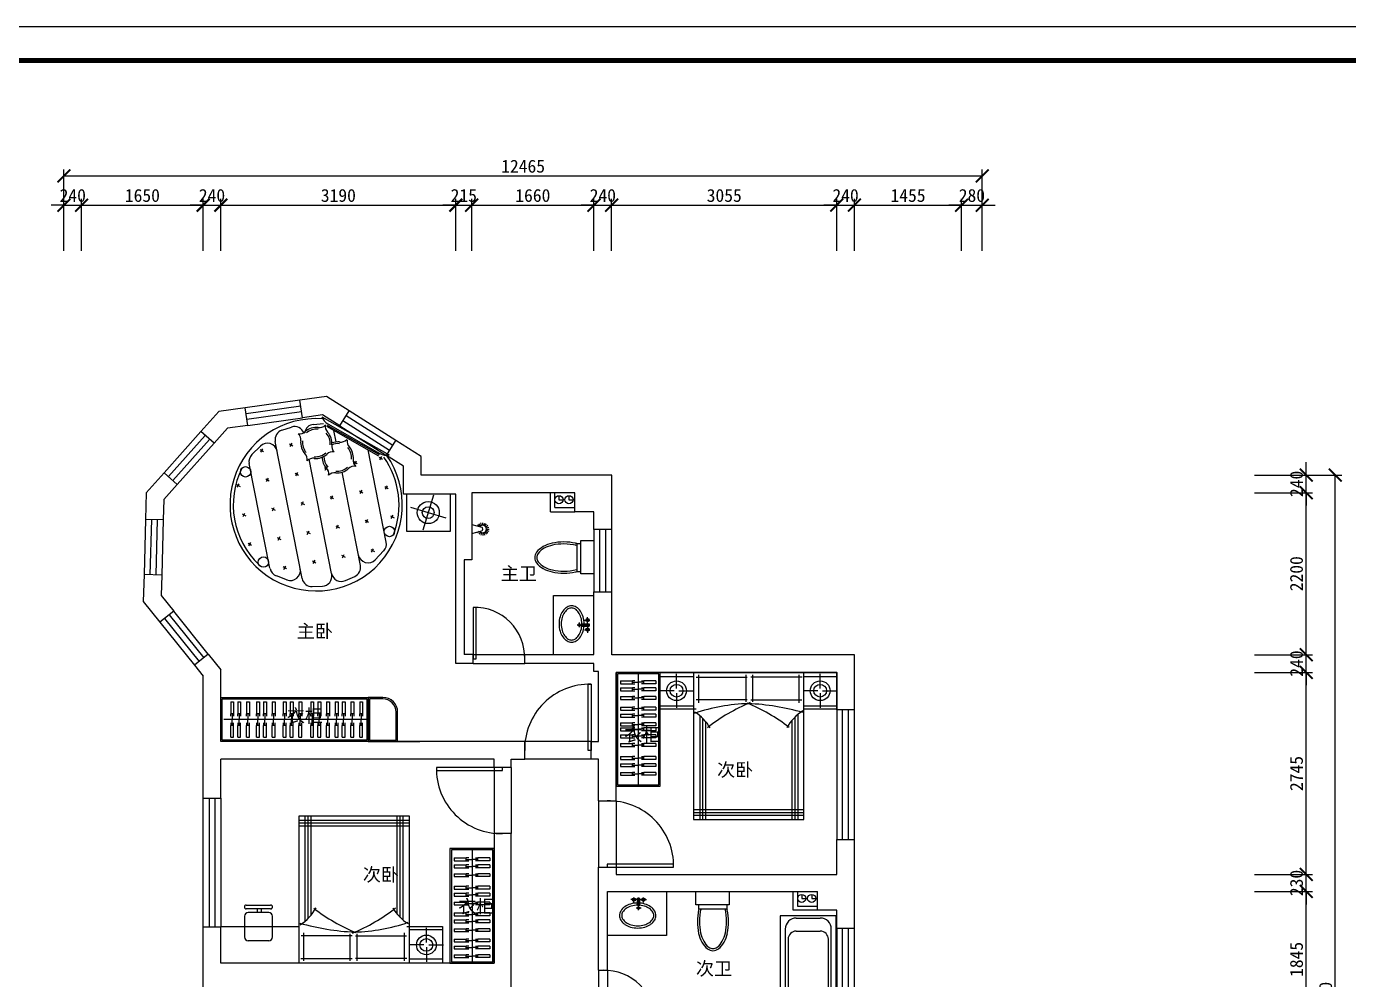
# Model space of a CAD drawing. Header units: millimetres. Extents: x -1705246 to 222838, y -3231245 to 126310.
# Drawn here: x -54799 to -36852, y 4456 to 17400 of the extents above; entities that cross this region are included whole.
import ezdxf

# ---------------------------------------------------------------- set-up
doc = ezdxf.new("R2010")
doc.units = ezdxf.units.MM
doc.header["$PDMODE"] = 35
for name, color, linetype in [('0-01图框模板说明', 2, 'Continuous'), ('0-02图框细线', 136, 'Continuous'), ('016-P平面家具', 1, 'Continuous'), ('家具', 1, 'Continuous'), ('家具内线', 8, 'Continuous'), ('家具外线', 1, 'Continuous'), ('标注', 3, 'Continuous')]:
    doc.layers.add(name, color=color, linetype=linetype)
doc.styles.get("Standard").update_dxf_attribs({"font": ''})
doc.styles.add('仿宋', font='')
doc.styles.get('Standard').set_extended_font_data('SimSun')
doc.styles.get('仿宋').set_extended_font_data('SimSun')
doc.dimstyles.new('ISO-25', dxfattribs={"dimscale": 70, "dimtxt": 2.5, "dimasz": 2.5, "dimexe": 1.25, "dimexo": 0.625, "dimtad": 1, "dimdec": 0, "dimtxsty": 'Standard', "dimblk": 'ARCHTICK', "dimcen": 2.5, "dimclrd": 251, "dimclre": 251, "dimclrt": 3, "dimadec": 0, "dimazin": 0, "dimtfac": 1, "dimtdec": 0, "dimtix": 1, "dimtmove": 2, "dimatfit": 3, "dimfxl": 1, "dimarcsym": 0})

# ---------------------------------------------------------------- blocks, each defined once
blk = doc.blocks.new('_ArchTick')
at = {"color": 0, "linetype": 'ByBlock', "const_width": 0.15}
blk.add_lwpolyline([(-0.5, -0.5), (0.5, 0.5)], dxfattribs=at)
blk = doc.blocks.new('*D416')
at = {"color": 251, "lineweight": -2}
for p, q in [((-38127, 5653), (-37340, 5653)), ((-37427, 3808), (-37427, 5653)), ((-38127, 3808), (-37340, 3808))]:
    blk.add_line(p, q, dxfattribs=at)
at = {"layer": 'Defpoints', "color": 0}
for p in [(-38170, 5653), (-37427, 5653), (-38170, 3808)]:
    blk.add_point(p, dxfattribs=at)
at = {"color": 251, "lineweight": -2, "xscale": 175, "yscale": 175, "zscale": 175}
for p, rotation in [((-37427, 5653), 90), ((-37427, 3808), 270)]:
    blk.add_blockref('_ArchTick', p, dxfattribs=dict(at, rotation=rotation))
at = {"color": 3, "insert": (-37559, 4730), "char_height": 175, "attachment_point": 5, "rotation": 90}
blk.add_mtext('1845', dxfattribs=at)
blk = doc.blocks.new('*D417')
at = {"color": 251, "lineweight": -2}
for p, q in [((-37427, 5883), (-37427, 6058)), ((-38127, 5883), (-37340, 5883)), ((-37427, 5653), (-37427, 5883)), ((-38127, 5653), (-37340, 5653)), ((-37427, 5653), (-37427, 5478))]:
    blk.add_line(p, q, dxfattribs=at)
at = {"layer": 'Defpoints', "color": 0}
for p in [(-38170, 5883), (-37427, 5883), (-38170, 5653)]:
    blk.add_point(p, dxfattribs=at)
at = {"color": 251, "lineweight": -2, "xscale": 175, "yscale": 175, "zscale": 175}
for p, rotation in [((-37427, 5883), 270), ((-37427, 5653), 90)]:
    blk.add_blockref('_ArchTick', p, dxfattribs=dict(at, rotation=rotation))
at = {"color": 3, "insert": (-37559, 5768), "char_height": 175, "attachment_point": 5, "rotation": 90}
blk.add_mtext('230', dxfattribs=at)
blk = doc.blocks.new('*D418')
at = {"color": 251, "lineweight": -2}
for p, q in [((-38127, 8628), (-37340, 8628)), ((-37427, 5883), (-37427, 8628)), ((-38127, 5883), (-37340, 5883))]:
    blk.add_line(p, q, dxfattribs=at)
at = {"layer": 'Defpoints', "color": 0}
for p in [(-38170, 8628), (-37427, 8628), (-38170, 5883)]:
    blk.add_point(p, dxfattribs=at)
at = {"color": 251, "lineweight": -2, "xscale": 175, "yscale": 175, "zscale": 175}
for p, rotation in [((-37427, 8628), 90), ((-37427, 5883), 270)]:
    blk.add_blockref('_ArchTick', p, dxfattribs=dict(at, rotation=rotation))
at = {"color": 3, "insert": (-37559, 7255), "char_height": 175, "attachment_point": 5, "rotation": 90}
blk.add_mtext('2745', dxfattribs=at)
blk = doc.blocks.new('*D419')
at = {"color": 251, "lineweight": -2}
for p, q in [((-37427, 8868), (-37427, 9043)), ((-38127, 8868), (-37340, 8868)), ((-37427, 8628), (-37427, 8868)), ((-38127, 8628), (-37340, 8628)), ((-37427, 8628), (-37427, 8453))]:
    blk.add_line(p, q, dxfattribs=at)
at = {"layer": 'Defpoints', "color": 0}
for p in [(-38170, 8868), (-37427, 8868), (-38170, 8628)]:
    blk.add_point(p, dxfattribs=at)
at = {"color": 251, "lineweight": -2, "xscale": 175, "yscale": 175, "zscale": 175}
for p, rotation in [((-37427, 8868), 270), ((-37427, 8628), 90)]:
    blk.add_blockref('_ArchTick', p, dxfattribs=dict(at, rotation=rotation))
at = {"color": 3, "insert": (-37559, 8748), "char_height": 175, "attachment_point": 5, "rotation": 90}
blk.add_mtext('240', dxfattribs=at)
blk = doc.blocks.new('*D420')
at = {"color": 251, "lineweight": -2}
for p, q in [((-38127, 11068), (-37340, 11068)), ((-37427, 8868), (-37427, 11068)), ((-38127, 8868), (-37340, 8868))]:
    blk.add_line(p, q, dxfattribs=at)
at = {"layer": 'Defpoints', "color": 0}
for p in [(-38170, 11068), (-37427, 11068), (-38170, 8868)]:
    blk.add_point(p, dxfattribs=at)
at = {"color": 251, "lineweight": -2, "xscale": 175, "yscale": 175, "zscale": 175}
for p, rotation in [((-37427, 11068), 90), ((-37427, 8868), 270)]:
    blk.add_blockref('_ArchTick', p, dxfattribs=dict(at, rotation=rotation))
at = {"color": 3, "insert": (-37559, 9968), "char_height": 175, "attachment_point": 5, "rotation": 90}
blk.add_mtext('2200', dxfattribs=at)
blk = doc.blocks.new('*D421')
at = {"color": 251, "lineweight": -2}
for p, q in [((-38127, 11308), (-37340, 11308)), ((-37427, 11308), (-37427, 11483)), ((-37427, 11068), (-37427, 11308)), ((-38127, 11068), (-37340, 11068)), ((-37427, 11068), (-37427, 10893))]:
    blk.add_line(p, q, dxfattribs=at)
at = {"layer": 'Defpoints', "color": 0}
for p in [(-38170, 11308), (-37427, 11308), (-38170, 11068)]:
    blk.add_point(p, dxfattribs=at)
at = {"color": 251, "lineweight": -2, "xscale": 175, "yscale": 175, "zscale": 175}
for p, rotation in [((-37427, 11308), 270), ((-37427, 11068), 90)]:
    blk.add_blockref('_ArchTick', p, dxfattribs=dict(at, rotation=rotation))
at = {"color": 3, "insert": (-37559, 11188), "char_height": 175, "attachment_point": 5, "rotation": 90}
blk.add_mtext('240', dxfattribs=at)
blk = doc.blocks.new('*D431')
at = {"color": 251, "lineweight": -2}
for p, q in [((-54290, 14973), (-54465, 14973)), ((-54290, 14353), (-54290, 15060)), ((-54290, 14973), (-54050, 14973)), ((-54050, 14353), (-54050, 15060)), ((-54050, 14973), (-53875, 14973))]:
    blk.add_line(p, q, dxfattribs=at)
at = {"layer": 'Defpoints', "color": 0}
for p in [(-54050, 14973), (-54290, 14309), (-54050, 14309)]:
    blk.add_point(p, dxfattribs=at)
at = {"color": 251, "lineweight": -2, "xscale": 175, "yscale": 175, "zscale": 175}
blk.add_blockref('_ArchTick', (-54290, 14973), dxfattribs=at)
at = {"color": 251, "lineweight": -2, "xscale": 175, "yscale": 175, "zscale": 175, "rotation": 180}
blk.add_blockref('_ArchTick', (-54050, 14973), dxfattribs=at)
at = {"color": 3, "insert": (-54170, 15104), "char_height": 175, "attachment_point": 5}
blk.add_mtext('240', dxfattribs=at)
blk = doc.blocks.new('*D432')
at = {"color": 251, "lineweight": -2}
for p, q in [((-54050, 14353), (-54050, 15060)), ((-54050, 14973), (-52400, 14973)), ((-52400, 14353), (-52400, 15060))]:
    blk.add_line(p, q, dxfattribs=at)
at = {"layer": 'Defpoints', "color": 0}
for p in [(-52400, 14973), (-54050, 14309), (-52400, 14309)]:
    blk.add_point(p, dxfattribs=at)
at = {"color": 251, "lineweight": -2, "xscale": 175, "yscale": 175, "zscale": 175, "rotation": 180}
blk.add_blockref('_ArchTick', (-54050, 14973), dxfattribs=at)
at = {"color": 251, "lineweight": -2, "xscale": 175, "yscale": 175, "zscale": 175}
blk.add_blockref('_ArchTick', (-52400, 14973), dxfattribs=at)
at = {"color": 3, "insert": (-53225, 15104), "char_height": 175, "attachment_point": 5}
blk.add_mtext('1650', dxfattribs=at)
blk = doc.blocks.new('*D433')
at = {"color": 251, "lineweight": -2}
for p, q in [((-52400, 14973), (-52575, 14973)), ((-52400, 14353), (-52400, 15060)), ((-52400, 14973), (-52160, 14973)), ((-52160, 14353), (-52160, 15060)), ((-52160, 14973), (-51985, 14973))]:
    blk.add_line(p, q, dxfattribs=at)
at = {"layer": 'Defpoints', "color": 0}
for p in [(-52160, 14973), (-52400, 14309), (-52160, 14309)]:
    blk.add_point(p, dxfattribs=at)
at = {"color": 251, "lineweight": -2, "xscale": 175, "yscale": 175, "zscale": 175}
blk.add_blockref('_ArchTick', (-52400, 14973), dxfattribs=at)
at = {"color": 251, "lineweight": -2, "xscale": 175, "yscale": 175, "zscale": 175, "rotation": 180}
blk.add_blockref('_ArchTick', (-52160, 14973), dxfattribs=at)
at = {"color": 3, "insert": (-52280, 15104), "char_height": 175, "attachment_point": 5}
blk.add_mtext('240', dxfattribs=at)
blk = doc.blocks.new('*D434')
at = {"color": 251, "lineweight": -2}
for p, q in [((-52160, 14353), (-52160, 15060)), ((-52160, 14973), (-48970, 14973)), ((-48970, 14353), (-48970, 15060))]:
    blk.add_line(p, q, dxfattribs=at)
at = {"layer": 'Defpoints', "color": 0}
for p in [(-48970, 14973), (-52160, 14309), (-48970, 14309)]:
    blk.add_point(p, dxfattribs=at)
at = {"color": 251, "lineweight": -2, "xscale": 175, "yscale": 175, "zscale": 175, "rotation": 180}
blk.add_blockref('_ArchTick', (-52160, 14973), dxfattribs=at)
at = {"color": 251, "lineweight": -2, "xscale": 175, "yscale": 175, "zscale": 175}
blk.add_blockref('_ArchTick', (-48970, 14973), dxfattribs=at)
at = {"color": 3, "insert": (-50565, 15104), "char_height": 175, "attachment_point": 5}
blk.add_mtext('3190', dxfattribs=at)
blk = doc.blocks.new('*D435')
at = {"color": 251, "lineweight": -2}
for p, q in [((-48970, 14973), (-49145, 14973)), ((-48970, 14353), (-48970, 15060)), ((-48970, 14973), (-48755, 14973)), ((-48755, 14353), (-48755, 15060)), ((-48755, 14973), (-48580, 14973))]:
    blk.add_line(p, q, dxfattribs=at)
at = {"layer": 'Defpoints', "color": 0}
for p in [(-48755, 14973), (-48970, 14309), (-48755, 14309)]:
    blk.add_point(p, dxfattribs=at)
at = {"color": 251, "lineweight": -2, "xscale": 175, "yscale": 175, "zscale": 175}
blk.add_blockref('_ArchTick', (-48970, 14973), dxfattribs=at)
at = {"color": 251, "lineweight": -2, "xscale": 175, "yscale": 175, "zscale": 175, "rotation": 180}
blk.add_blockref('_ArchTick', (-48755, 14973), dxfattribs=at)
at = {"color": 3, "insert": (-48862, 15104), "char_height": 175, "attachment_point": 5}
blk.add_mtext('215', dxfattribs=at)
blk = doc.blocks.new('*D436')
at = {"color": 251, "lineweight": -2}
for p, q in [((-48755, 14353), (-48755, 15060)), ((-48755, 14973), (-47095, 14973)), ((-47095, 14353), (-47095, 15060))]:
    blk.add_line(p, q, dxfattribs=at)
at = {"layer": 'Defpoints', "color": 0}
for p in [(-47095, 14973), (-48755, 14309), (-47095, 14309)]:
    blk.add_point(p, dxfattribs=at)
at = {"color": 251, "lineweight": -2, "xscale": 175, "yscale": 175, "zscale": 175, "rotation": 180}
blk.add_blockref('_ArchTick', (-48755, 14973), dxfattribs=at)
at = {"color": 251, "lineweight": -2, "xscale": 175, "yscale": 175, "zscale": 175}
blk.add_blockref('_ArchTick', (-47095, 14973), dxfattribs=at)
at = {"color": 3, "insert": (-47925, 15104), "char_height": 175, "attachment_point": 5}
blk.add_mtext('1660', dxfattribs=at)
blk = doc.blocks.new('*D437')
at = {"color": 251, "lineweight": -2}
for p, q in [((-47095, 14973), (-47270, 14973)), ((-47095, 14353), (-47095, 15060)), ((-47095, 14973), (-46855, 14973)), ((-46855, 14353), (-46855, 15060)), ((-46855, 14973), (-46680, 14973))]:
    blk.add_line(p, q, dxfattribs=at)
at = {"layer": 'Defpoints', "color": 0}
for p in [(-46855, 14973), (-47095, 14309), (-46855, 14309)]:
    blk.add_point(p, dxfattribs=at)
at = {"color": 251, "lineweight": -2, "xscale": 175, "yscale": 175, "zscale": 175}
blk.add_blockref('_ArchTick', (-47095, 14973), dxfattribs=at)
at = {"color": 251, "lineweight": -2, "xscale": 175, "yscale": 175, "zscale": 175, "rotation": 180}
blk.add_blockref('_ArchTick', (-46855, 14973), dxfattribs=at)
at = {"color": 3, "insert": (-46975, 15104), "char_height": 175, "attachment_point": 5}
blk.add_mtext('240', dxfattribs=at)
blk = doc.blocks.new('*D438')
at = {"color": 251, "lineweight": -2}
for p, q in [((-46855, 14353), (-46855, 15060)), ((-46855, 14973), (-43800, 14973)), ((-43800, 14353), (-43800, 15060))]:
    blk.add_line(p, q, dxfattribs=at)
at = {"layer": 'Defpoints', "color": 0}
for p in [(-43800, 14973), (-46855, 14309), (-43800, 14309)]:
    blk.add_point(p, dxfattribs=at)
at = {"color": 251, "lineweight": -2, "xscale": 175, "yscale": 175, "zscale": 175, "rotation": 180}
blk.add_blockref('_ArchTick', (-46855, 14973), dxfattribs=at)
at = {"color": 251, "lineweight": -2, "xscale": 175, "yscale": 175, "zscale": 175}
blk.add_blockref('_ArchTick', (-43800, 14973), dxfattribs=at)
at = {"color": 3, "insert": (-45327, 15104), "char_height": 175, "attachment_point": 5}
blk.add_mtext('3055', dxfattribs=at)
blk = doc.blocks.new('*D439')
at = {"color": 251, "lineweight": -2}
for p, q in [((-43800, 14973), (-43975, 14973)), ((-43800, 14353), (-43800, 15060)), ((-43800, 14973), (-43560, 14973)), ((-43560, 14353), (-43560, 15060)), ((-43560, 14973), (-43385, 14973))]:
    blk.add_line(p, q, dxfattribs=at)
at = {"layer": 'Defpoints', "color": 0}
for p in [(-43560, 14973), (-43800, 14309), (-43560, 14309)]:
    blk.add_point(p, dxfattribs=at)
at = {"color": 251, "lineweight": -2, "xscale": 175, "yscale": 175, "zscale": 175}
blk.add_blockref('_ArchTick', (-43800, 14973), dxfattribs=at)
at = {"color": 251, "lineweight": -2, "xscale": 175, "yscale": 175, "zscale": 175, "rotation": 180}
blk.add_blockref('_ArchTick', (-43560, 14973), dxfattribs=at)
at = {"color": 3, "insert": (-43680, 15104), "char_height": 175, "attachment_point": 5}
blk.add_mtext('240', dxfattribs=at)
blk = doc.blocks.new('*D440')
at = {"color": 251, "lineweight": -2}
for p, q in [((-43560, 14353), (-43560, 15060)), ((-43560, 14973), (-42105, 14973)), ((-42105, 14353), (-42105, 15060))]:
    blk.add_line(p, q, dxfattribs=at)
at = {"layer": 'Defpoints', "color": 0}
for p in [(-42105, 14973), (-43560, 14309), (-42105, 14309)]:
    blk.add_point(p, dxfattribs=at)
at = {"color": 251, "lineweight": -2, "xscale": 175, "yscale": 175, "zscale": 175, "rotation": 180}
blk.add_blockref('_ArchTick', (-43560, 14973), dxfattribs=at)
at = {"color": 251, "lineweight": -2, "xscale": 175, "yscale": 175, "zscale": 175}
blk.add_blockref('_ArchTick', (-42105, 14973), dxfattribs=at)
at = {"color": 3, "insert": (-42832, 15104), "char_height": 175, "attachment_point": 5}
blk.add_mtext('1455', dxfattribs=at)
blk = doc.blocks.new('*D441')
at = {"color": 251, "lineweight": -2}
for p, q in [((-42105, 14973), (-42280, 14973)), ((-42105, 14353), (-42105, 15060)), ((-42105, 14973), (-41825, 14973)), ((-41825, 14353), (-41825, 15060)), ((-41825, 14973), (-41650, 14973))]:
    blk.add_line(p, q, dxfattribs=at)
at = {"layer": 'Defpoints', "color": 0}
for p in [(-41825, 14973), (-42105, 14309), (-41825, 14309)]:
    blk.add_point(p, dxfattribs=at)
at = {"color": 251, "lineweight": -2, "xscale": 175, "yscale": 175, "zscale": 175}
blk.add_blockref('_ArchTick', (-42105, 14973), dxfattribs=at)
at = {"color": 251, "lineweight": -2, "xscale": 175, "yscale": 175, "zscale": 175, "rotation": 180}
blk.add_blockref('_ArchTick', (-41825, 14973), dxfattribs=at)
at = {"color": 3, "insert": (-41965, 15104), "char_height": 175, "attachment_point": 5}
blk.add_mtext('280', dxfattribs=at)
blk = doc.blocks.new('tery')
at = {"color": 250}
for p, q in [((445502, 189114), (445541, 189114)), ((445502, 189114), (445502, 188952)), ((445541, 189114), (445541, 188952)), ((445502, 188631), (445502, 188794)), ((445502, 188631), (445541, 188631)), ((445541, 188631), (445541, 188794))]:
    blk.add_line(p, q, dxfattribs=at)
at = {"color": 51}
for p, q in [((445541, 188952), (445502, 188952)), ((445502, 188918), (445502, 188952)), ((445502, 188827), (445502, 188794)), ((445521, 188952), (445521, 188873)), ((445521, 188794), (445521, 188873)), ((445541, 188952), (445541, 188918)), ((445541, 188794), (445541, 188827)), ((445541, 188794), (445502, 188794))]:
    blk.add_line(p, q, dxfattribs=at)
blk = doc.blocks.new('dfd')
at = {"layer": '016-P平面家具'}
for p, q in [((64826, 8646), (62826, 8646)), ((63326, 8646), (62826, 8646)), ((62826, 7160), (62826, 8644)), ((64826, 7146), (64826, 8646)), ((63326, 7182), (63326, 6696)), ((62826, 6696), (62826, 7166)), ((62826, 7146), (64826, 7146)), ((63326, 6696), (62826, 6696))]:
    blk.add_line(p, q, dxfattribs=at)
for centre, radius, start, end in [((66458, 7746), 3211, 163.9738, 177.4015), ((63902, 8991), 661, 212.9955, 240.8543), ((65539, 6923), 2486, 142.2668, 157.5104), ((65613, 8918), 2579, 202.835, 217.8706), ((65709, 7959), 2459, 181.5915, 198.9025), ((63872, 6855), 594, 119.3383, 148.6582)]:
    blk.add_arc(centre, radius, start, end, dxfattribs=at)
at = {"layer": '家具', "color": 8}
for p, q in [((62889, 8622), (62889, 7926)), ((63200, 7926), (63200, 8618)), ((64687, 7146), (64687, 8646)), ((64727, 7146), (64727, 8646)), ((64767, 7146), (64767, 8646)), ((63238, 8584), (62859, 8584)), ((63403, 8562), (64826, 8562)), ((63437, 8522), (64826, 8522)), ((63479, 8482), (64826, 8482)), ((62859, 7949), (63225, 7949)), ((62859, 7855), (63225, 7855)), ((62889, 7182), (62889, 7877)), ((63200, 7877), (63200, 7186)), ((63238, 7220), (62859, 7220)), ((63412, 7231), (64826, 7231)), ((63448, 7271), (64826, 7271)), ((63492, 7311), (64826, 7311)), ((62886, 7146), (62886, 6696)), ((63076, 6949), (63076, 7148)), ((63281, 6696), (63281, 7146)), ((63044, 6917), (62845, 6917)), ((63076, 6885), (63076, 6686)), ((63108, 6917), (63308, 6917))]:
    blk.add_line(p, q, dxfattribs=at)
for radius in [134, 86.2]:
    blk.add_circle((63076, 6917), radius, dxfattribs=at)
blk = doc.blocks.new('MK-JJ-0553')
at = {"layer": '家具外线', "color": 1}
for p, q in [((-119379, 65647), (-119049, 65647)), ((-119049, 65596), (-119379, 65596)), ((-119074, 65546), (-119354, 65546)), ((-119227, 65546), (-119227, 65596)), ((-119176, 65596), (-119176, 65546)), ((-119405, 65495), (-119405, 65215)), ((-119024, 65215), (-119024, 65495)), ((-119354, 65165), (-119074, 65165))]:
    blk.add_line(p, q, dxfattribs=at)
for centre, radius, start, end in [((-119379, 65622), 25.4, 90, 270), ((-119354, 65495), 50.8, 90, 180), ((-119074, 65495), 50.8, 0, 90), ((-119049, 65622), 25.4, 270, 90), ((-119354, 65215), 50.8, 180, 270), ((-119074, 65215), 50.8, 270, 0)]:
    blk.add_arc(centre, radius, start, end, dxfattribs=at)
blk = doc.blocks.new('ggggggggggggg')
at = {"layer": '016-P平面家具'}
for p, q in [((68956, 1784), (67456, 1784)), ((67456, 1784), (67456, -216)), ((68956, -216), (68956, 1784)), ((67006, 284), (67456, 284)), ((67006, 284), (67006, -216)), ((67456, 284), (67456, -216)), ((68920, 284), (69406, 284)), ((69406, 284), (69406, -216)), ((67456, -216), (67006, -216)), ((68943, -216), (67459, -216)), ((69406, -216), (68936, -216))]:
    blk.add_line(p, q, dxfattribs=at)
for centre, radius, start, end in [((67112, 860), 661, 302.9955, 330.8543), ((69180, 2497), 2486, 232.2668, 247.5104), ((67184, 2571), 2579, 292.835, 307.8706), ((69248, 830), 594, 209.3383, 238.6582), ((68357, 3416), 3211, 253.9738, 267.4015), ((68143, 2667), 2459, 271.5915, 288.9025)]:
    blk.add_arc(centre, radius, start, end, dxfattribs=at)
at = {"layer": '家具', "color": 8}
for p, q in [((68956, 1725), (67456, 1725)), ((68956, 1685), (67456, 1685)), ((68956, 1645), (67456, 1645)), ((67541, 361), (67541, 1784)), ((67581, 395), (67581, 1784)), ((67621, 437), (67621, 1784)), ((68791, 449), (68791, 1784)), ((68831, 406), (68831, 1784)), ((68871, 370), (68871, 1784)), ((67456, 239), (67006, 239)), ((67236, 66), (67236, 266)), ((67519, 196), (67519, -183)), ((68154, -183), (68154, 183)), ((68247, -183), (68247, 183)), ((68883, 196), (68883, -183)), ((69406, 239), (68956, 239)), ((69186, 66), (69186, 266)), ((67204, 34), (67005, 34)), ((67236, 2), (67236, -197)), ((67268, 34), (67467, 34)), ((68176, 158), (67485, 158)), ((68225, 158), (68917, 158)), ((69154, 34), (68955, 34)), ((69186, 2), (69186, -197)), ((69218, 34), (69417, 34)), ((67006, -156), (67456, -156)), ((67481, -153), (68176, -153)), ((68921, -153), (68225, -153)), ((68956, -156), (69406, -156))]:
    blk.add_line(p, q, dxfattribs=at)
for centre, radius in [((67236, 34), 134), ((67236, 34), 86.2), ((69186, 34), 134), ((69186, 34), 86.2)]:
    blk.add_circle(centre, radius, dxfattribs=at)
blk = doc.blocks.new('MK-DJ-0538')
at = {"layer": '家具内线', "color": 1}
for p, q in [((22933, -11936), (22551, -11936)), ((22551, -11991), (22933, -11991))]:
    blk.add_line(p, q, dxfattribs=at)
at = {"layer": '家具内线', "color": 250}
for centre, radius, start, end in [((22843, -11617), 258, 127.603, 151.7283), ((22742, -11487), 92.6, 90, 127.603), ((22641, -11617), 258, 28.2717, 52.397), ((23261, -11761), 704, 167.4414, 180), ((23004, -11704), 441, 151.7283, 167.4414), ((22480, -11704), 441, 12.5586, 28.2717), ((22223, -11761), 704, 0, 12.5586), ((23261, -11761), 704, 180, 194.3456), ((22223, -11761), 704, 345.6544, 0)]:
    blk.add_arc(centre, radius, start, end, dxfattribs=at)
at = {"layer": '家具内线', "color": 1}
for centre, radius, start, end in [((22742, -11487), 92.6, 52.397, 90), ((22480, -11819), 441, 345.4916, 347.4414)]:
    blk.add_arc(centre, radius, start, end, dxfattribs=at)
at = {"layer": '家具外线', "color": 1}
for p, q in [((22522, -12171), (22522, -11991)), ((22522, -11991), (22551, -11991)), ((22551, -11936), (22551, -11991)), ((22933, -11936), (22933, -11991)), ((22933, -11991), (22973, -11991)), ((22973, -11991), (22973, -12171)), ((22973, -12171), (22522, -12171))]:
    blk.add_line(p, q, dxfattribs=at)
for centre, radius, start, end in [((23004, -11704), 468, 151.7283, 167.4414), ((22843, -11617), 285, 127.603, 151.7283), ((22742, -11487), 120, 90, 127.603), ((22742, -11487), 120, 52.397, 90), ((22641, -11617), 285, 28.2717, 52.397), ((22480, -11704), 468, 12.5586, 28.2717), ((23261, -11761), 731, 167.4414, 180), ((22223, -11761), 731, 0, 12.5586), ((23261, -11761), 731, 180, 192.5586), ((22223, -11761), 731, 347.4414, 0), ((23004, -11819), 468, 192.5586, 194.5084), ((22480, -11819), 468, 345.4916, 347.4414)]:
    blk.add_arc(centre, radius, start, end, dxfattribs=at)
blk = doc.blocks.new('MK-DJ-0277')
at = {"layer": '家具内线'}
for p, q in [((24037, 2402), (23946, 2402)), ((23987, 2360), (23987, 2431)), ((24053, 2260), (24053, 2431)), ((24069, 2402), (24160, 2402)), ((24118, 2360), (24118, 2431)), ((24020, 2289), (24085, 2289))]:
    blk.add_line(p, q, dxfattribs=at)
for centre in [(23988, 2402), (24117, 2402)]:
    blk.add_circle(centre, 16.2, dxfattribs=at)
for centre, radius, start, end in [((23912, 2185), 89.1, 148.9208, 180), ((23912, 2185), 89.1, 180, 211.0792), ((23974, 2148), 161, 124.4974, 148.9208), ((24014, 2089), 232, 105.8892, 124.4974), ((24040, 1996), 329, 90, 105.8892), ((24040, 1996), 329, 74.1108, 90), ((24067, 2089), 232, 55.5026, 74.1108), ((24107, 2148), 161, 31.0792, 55.5026), ((24169, 2185), 89.1, 0, 31.0792), ((24169, 2185), 89.1, 328.9208, 0), ((23974, 2223), 161, 211.0792, 235.5026), ((24014, 2281), 232, 235.5026, 254.1108), ((24040, 2374), 329, 254.1108, 270), ((24040, 2374), 329, 270, 285.8892), ((24067, 2281), 232, 285.8892, 304.4974), ((24107, 2223), 161, 304.4974, 328.9208)]:
    blk.add_arc(centre, radius, start, end, dxfattribs=at)
at = {"layer": '家具外线', "color": 1}
for p, q in [((24037, 2325), (24037, 2422)), ((24037, 2422), (24069, 2422)), ((24069, 2325), (24069, 2422)), ((24037, 2325), (24069, 2325))]:
    blk.add_line(p, q, dxfattribs=at)
for centre, radius in [((23988, 2402), 22.7), ((24117, 2402), 22.7), ((24052, 2289), 16.2)]:
    blk.add_circle(centre, radius, dxfattribs=at)
for centre, radius, start, end in [((24014, 2089), 262, 105.8892, 124.4974), ((24040, 1996), 359, 90, 105.8892), ((24040, 1996), 359, 74.1108, 90), ((24067, 2089), 262, 55.5026, 74.1108), ((23912, 2185), 119, 148.9208, 180), ((23912, 2185), 119, 180, 211.0792), ((23974, 2148), 191, 124.4974, 148.9208), ((24107, 2148), 191, 31.0792, 55.5026), ((24169, 2185), 119, 0, 31.0792), ((24169, 2185), 119, 328.9208, 0), ((23974, 2223), 191, 211.0792, 235.5026), ((24014, 2281), 262, 235.5026, 254.1108), ((24040, 2374), 359, 254.1108, 270), ((24040, 2374), 359, 270, 285.8892), ((24067, 2281), 262, 285.8892, 304.4974), ((24107, 2223), 191, 304.4974, 328.9208)]:
    blk.add_arc(centre, radius, start, end, dxfattribs=at)
blk = doc.blocks.new('MK-CP-0020')
at = {"layer": '家具内线'}
for p, q in [((138405, 26341), (138529, 26426)), ((138589, 26433), (139493, 26433)), ((138589, 26413), (139493, 26413)), ((138833, 26279), (138717, 26413)), ((140234, 25336), (139310, 26413)), ((139510, 26397), (139570, 26397)), ((139540, 26367), (139540, 26427)), ((138034, 26031), (138136, 26142)), ((139209, 26150), (139269, 26150)), ((139239, 26120), (139239, 26180)), ((138263, 25876), (138263, 25936)), ((140069, 24836), (139136, 25925)), ((139803, 26055), (139863, 26055)), ((139833, 26025), (139833, 26085)), ((139402, 24232), (138030, 25832)), ((138233, 25906), (138293, 25906)), ((139750, 24517), (138607, 25850)), ((138867, 25857), (138927, 25857)), ((138897, 25827), (138897, 25887)), ((139502, 25809), (139562, 25809)), ((139532, 25779), (139532, 25839)), ((140126, 25683), (140126, 25743)), ((137820, 25487), (137868, 25662)), ((137891, 25613), (137951, 25613)), ((137921, 25583), (137921, 25643)), ((138526, 25565), (138586, 25565)), ((138556, 25535), (138556, 25595)), ((139190, 25486), (139190, 25546)), ((140096, 25713), (140156, 25713)), ((138899, 24127), (137851, 25350)), ((139160, 25516), (139220, 25516)), ((139795, 25467), (139855, 25467)), ((139825, 25437), (139825, 25497)), ((138184, 25272), (138244, 25272)), ((138214, 25242), (138214, 25302)), ((138819, 25223), (138879, 25223)), ((138849, 25193), (138849, 25253)), ((139453, 25174), (139513, 25174)), ((139483, 25144), (139483, 25204)), ((140088, 25125), (140148, 25125)), ((140118, 25095), (140118, 25155)), ((140221, 25023), (140265, 25202)), ((137842, 24979), (137902, 24979)), ((137872, 24949), (137872, 25009)), ((138477, 24930), (138537, 24930)), ((138507, 24900), (138507, 24960)), ((139111, 24881), (139171, 24881)), ((139141, 24851), (139141, 24911)), ((139746, 24832), (139806, 24832)), ((139776, 24802), (139776, 24862)), ((138135, 24637), (138195, 24637)), ((138165, 24607), (138165, 24667)), ((138770, 24588), (138830, 24588)), ((138800, 24558), (138800, 24618)), ((139404, 24540), (139464, 24540)), ((139434, 24510), (139434, 24570)), ((139985, 24526), (140076, 24650)), ((138428, 24296), (138488, 24296)), ((138458, 24266), (138458, 24326)), ((139063, 24247), (139123, 24247)), ((139093, 24217), (139093, 24277)), ((139595, 24202), (139724, 24282)), ((139037, 24076), (139213, 24102))]:
    blk.add_line(p, q, dxfattribs=at)
for centre in [(140197, 25498), (137866, 25213), (138771, 24161)]:
    blk.add_circle(centre, 78.8, dxfattribs=at)
for centre, radius, start, end in [((138490, 26217), 150, 124.6116, 198.3626), ((139037, 25305), 1250, 8.1989, 64.6716), ((138246, 26041), 150, 50.794, 137.4721), ((138599, 26094), 238, 114.5161, 160.0401), ((138559, 26095), 238, 25.2601, 70.7842), ((138988, 26064), 238, 114.5161, 143.7992), ((138948, 26065), 238, 25.2601, 70.7842), ((138144, 25930), 150, 137.4721, 220.6013), ((138600, 26140), 238, 204.5161, 250.0401), ((138554, 26138), 238, 295.2601, 340.7842), ((138989, 26110), 238, 208.2082, 250.0401), ((138944, 26108), 238, 295.2601, 340.7842), ((138013, 25622), 150, 40.6013, 164.5115), ((137965, 25447), 150, 164.5115, 220.6013), ((140120, 25238), 150, 346.1593, 40.6013), ((139037, 25305), 1250, 183.3343, 255.7936), ((140076, 25059), 150, 220.6013, 346.1593), ((139955, 24739), 150, 323.5915, 40.6013), ((139955, 24739), 150, 323.5915, 40.6013), ((139189, 24250), 150, 278.3103, 40.6013), ((139645, 24409), 150, 301.8274, 40.6013), ((139864, 24615), 150, 220.6013, 323.5915), ((139516, 24329), 150, 220.6013, 301.8274), ((139021, 24224), 150, 220.6013, 278.3103)]:
    blk.add_arc(centre, radius, start, end, dxfattribs=at)
at = {"layer": '家具外线'}
for p, q in [((138457, 26503), (139625, 26503)), ((138589, 26453), (139493, 26453))]:
    blk.add_line(p, q, dxfattribs=at)
for centre, radius, start, end in [((139037, 25305), 1300, 115.1119, 64.6716), ((138599, 26094), 265, 114.5161, 160.0401), ((138589, 26653), 200, 228.5904, 270), ((138438, 26452), 130, 292.8533, 345.1113), ((138686, 26467), 130, 200.1889, 252.4469), ((138559, 26095), 265, 25.2601, 70.7842), ((138827, 26422), 130, 292.8533, 345.1113), ((139083, 26433), 130, 200.1889, 252.4469), ((139493, 26653), 200, 270, 311.4096), ((138229, 26224), 130, 290.1889, 342.4469), ((138988, 26064), 265, 114.5161, 140.2026), ((138915, 26259), 130, 202.8533, 255.1113), ((138926, 26011), 130, 110.1889, 162.4469), ((138948, 26065), 265, 25.2601, 70.7842), ((139304, 26229), 130, 202.8533, 255.1113), ((138242, 25979), 130, 22.8533, 75.1113), ((138600, 26140), 265, 204.5161, 250.0401), ((138554, 26138), 265, 295.2601, 340.7842), ((138989, 26110), 265, 211.0932, 250.0401), ((138944, 26108), 265, 295.2601, 340.7842), ((139315, 25981), 130, 110.1889, 162.4469), ((138469, 25770), 130, 20.1889, 72.4469), ((138718, 25782), 130, 112.8533, 165.1113), ((138859, 25741), 130, 20.1889, 72.4469), ((139107, 25752), 130, 112.8533, 165.1113)]:
    blk.add_arc(centre, radius, start, end, dxfattribs=at)
blk = doc.blocks.new('MK-DJ-0206')
at = {"layer": '家具内线'}
for p, q in [((33259, 6143), (33234, 6161)), ((33274, 6151), (33253, 6180)), ((33288, 6158), (33278, 6192)), ((33304, 6161), (33304, 6196)), ((33320, 6158), (33331, 6191)), ((33334, 6151), (33355, 6179)), ((33345, 6139), (33374, 6160)), ((33352, 6125), (33386, 6136)), ((33355, 6109), (33390, 6109)), ((33256, 6076), (33233, 6060)), ((33273, 6069), (33252, 6040)), ((33287, 6061), (33276, 6028)), ((33303, 6058), (33303, 6024)), ((33319, 6061), (33329, 6027)), ((33333, 6068), (33353, 6040)), ((33345, 6079), (33373, 6058)), ((33352, 6093), (33385, 6082))]:
    blk.add_line(p, q, dxfattribs=at)
at = {"layer": '家具外线'}
for p, q in [((33155, 6172), (33290, 6134)), ((33155, 6048), (33290, 6085))]:
    blk.add_line(p, q, dxfattribs=at)
for centre, radius, start, end in [((33303, 6110), 51.2, 218.3969, 141.6031), ((33275, 6110), 28.9, 302.5078, 57.4922)]:
    blk.add_arc(centre, radius, start, end, dxfattribs=at)
blk = doc.blocks.new('*D442')
at = {"color": 251, "lineweight": -2}
for p, q in [((-37384, 11308), (-36944, 11308)), ((-37032, -3052), (-37032, 11308)), ((-37384, -3052), (-36944, -3052))]:
    blk.add_line(p, q, dxfattribs=at)
at = {"layer": 'Defpoints', "color": 0}
for p in [(-37427, 11308), (-37032, 11308), (-37427, -3052)]:
    blk.add_point(p, dxfattribs=at)
at = {"color": 251, "lineweight": -2, "xscale": 175, "yscale": 175, "zscale": 175}
for p, rotation in [((-37032, 11308), 90), ((-37032, -3052), 270)]:
    blk.add_blockref('_ArchTick', p, dxfattribs=dict(at, rotation=rotation))
at = {"color": 3, "insert": (-37163, 4128), "char_height": 175, "attachment_point": 5, "rotation": 90}
blk.add_mtext('14360', dxfattribs=at)
blk = doc.blocks.new('*D444')
at = {"color": 251, "lineweight": -2}
for p, q in [((-54290, 15017), (-54290, 15457)), ((-41825, 15017), (-41825, 15457)), ((-54290, 15370), (-41825, 15370))]:
    blk.add_line(p, q, dxfattribs=at)
at = {"layer": 'Defpoints', "color": 0}
for p in [(-41825, 15370), (-54290, 14973), (-41825, 14973)]:
    blk.add_point(p, dxfattribs=at)
at = {"color": 251, "lineweight": -2, "xscale": 175, "yscale": 175, "zscale": 175, "rotation": 180}
blk.add_blockref('_ArchTick', (-54290, 15370), dxfattribs=at)
at = {"color": 251, "lineweight": -2, "xscale": 175, "yscale": 175, "zscale": 175}
blk.add_blockref('_ArchTick', (-41825, 15370), dxfattribs=at)
at = {"color": 3, "insert": (-48057, 15501), "char_height": 175, "attachment_point": 5}
blk.add_mtext('12465', dxfattribs=at)
blk = doc.blocks.new('MK-DJ-0593')
at = {"layer": '家具内线'}
for p, q in [((32701, -14490), (32355, -14490)), ((32255, -14590), (32255, -15599)), ((32801, -15599), (32801, -14590)), ((32691, -15709), (32365, -15709))]:
    blk.add_line(p, q, dxfattribs=at)
blk.add_circle((32528, -14594), 34.6, dxfattribs=at)
for centre, radius, start, end in [((32355, -14590), 100, 90, 180), ((32701, -14590), 100, 0, 90), ((32365, -15599), 110, 180, 270), ((32691, -15599), 110, 270, 0)]:
    blk.add_arc(centre, radius, start, end, dxfattribs=at)
blk.add_ellipse((32528, -14466), major_axis=(70.3, 0), ratio=0.170706, dxfattribs=at)
at = {"layer": '家具外线'}
for p, q in [((32147, -14394), (32147, -15918)), ((32909, -14394), (32147, -14394)), ((32741, -14442), (32315, -14442)), ((32909, -15918), (32909, -14394)), ((32215, -14542), (32215, -15736)), ((32841, -15736), (32841, -14542)), ((32147, -15918), (32909, -15918)), ((32691, -15886), (32365, -15886))]:
    blk.add_line(p, q, dxfattribs=at)
blk.add_circle((32528, -14594), 54.6, dxfattribs=at)
for centre, radius, start, end in [((32315, -14542), 100, 90, 180), ((32741, -14542), 100, 0, 90), ((32365, -15736), 150, 180, 270), ((32691, -15736), 150, 270, 0)]:
    blk.add_arc(centre, radius, start, end, dxfattribs=at)

msp = doc.modelspace()

# ---------------------------------------------------------------- linework, layer by layer
for p, q in [((-51828.6, 12220.5), (-52188.9, 12170.4)), ((-51795.5, 11982.8), (-51828.6, 12220.5)), ((-50725.4, 12374.2), (-51085.7, 12324)), ((-51052.6, 12086.3), (-51085.7, 12324)), ((-50418, 12179.5), (-50725.4, 12374.2)), ((-52188.9, 12170.4), (-52431.4, 11899.1)), ((-50779.4, 12124.3), (-51052.6, 12086.3)), ((-50546.4, 11976.7), (-50779.4, 12124.3)), ((-50546.4, 11976.7), (-50418, 12179.5)), ((-52252.4, 11739.1), (-52431.4, 11899.1)), ((-52068.6, 11944.8), (-52252.4, 11739.1)), ((-51795.5, 11982.8), (-52068.6, 11944.8)), ((-49912.9, 11575.4), (-49784.4, 11778.1)), ((-49439.9, 11559.8), (-49784.4, 11778.1)), ((-49679.9, 11427.8), (-49912.9, 11575.4)), ((-49439.9, 11307.8), (-49439.9, 11559.8)), ((-52931.2, 11339.8), (-53173.6, 11068.5)), ((-52752.2, 11179.9), (-52931.2, 11339.8)), ((-49679.9, 11047.8), (-49679.9, 11427.8)), ((-46854.9, 11307.8), (-49439.9, 11307.8)), ((-46854.9, 10567.8), (-46854.9, 11307.8)), ((-52752.2, 11179.9), (-52936, 10974.3)), ((-53173.6, 11068.5), (-53183.2, 10704.8)), ((-52936, 10974.3), (-52943.2, 10698.5)), ((-48969.9, 11047.8), (-49679.9, 11047.8)), ((-48969.9, 8747.8), (-48969.9, 11047.8)), ((-47354.9, 11067.8), (-48754.9, 11067.8)), ((-48754.9, 11067.8), (-48754.9, 10157.8)), ((-47684.9, 10807.8), (-47684.9, 11067.8)), ((-47624.9, 10867.8), (-47624.9, 11067.8)), ((-47354.9, 10807.8), (-47354.9, 11067.8)), ((-47684.9, 10807.8), (-47354.9, 10807.8)), ((-47624.9, 10867.8), (-47354.9, 10867.8)), ((-47094.9, 10807.8), (-47354.9, 10807.8)), ((-47094.9, 10567.8), (-47094.9, 10807.8)), ((-52943.2, 10698.5), (-53183.2, 10704.8)), ((-46854.9, 10567.8), (-47094.9, 10567.8)), ((-48754.9, 10157.8), (-48854.9, 10157.8)), ((-48854.9, 10157.8), (-48854.9, 8872.8)), ((-53202.8, 9955.1), (-53212.4, 9591.6)), ((-52962.9, 9948.8), (-53202.8, 9955.1)), ((-52962.9, 9948.8), (-52970.1, 9673.1)), ((-47094.9, 8872.8), (-47094.9, 9722.8)), ((-47094.9, 9722.8), (-46854.9, 9722.8)), ((-46854.9, 8867.8), (-46854.9, 9722.8)), ((-53212.4, 9591.6), (-52986.8, 9309.9)), ((-52970.1, 9673.1), (-52799.4, 9459.9)), ((-52799.4, 9459.9), (-52986.8, 9309.9)), ((-52330.6, 8874.6), (-52517.9, 8724.5)), ((-52330.6, 8874.6), (-52159.9, 8661.4)), ((-48734.9, 8872.8), (-48854.9, 8872.8)), ((-48734.9, 8747.8), (-48734.9, 8872.8)), ((-48034.9, 8747.8), (-48034.9, 8872.8)), ((-48034.9, 8872.8), (-47094.9, 8872.8)), ((-43559.9, 8867.8), (-46854.9, 8867.8)), ((-43559.9, 8117.8), (-43559.9, 8867.8)), ((-52517.9, 8724.5), (-52399.9, 8577.2)), ((-52159.9, 7687.8), (-52159.9, 8661.4)), ((-48734.9, 8747.8), (-48969.9, 8747.8)), ((-47094.9, 8747.8), (-48034.9, 8747.8)), ((-47094.9, 8637.8), (-47094.9, 8747.8)), ((-47034.9, 8637.8), (-47094.9, 8637.8)), ((-47034.9, 7687.8), (-47034.9, 8637.8)), ((-43799.9, 8627.8), (-46794.9, 8627.8)), ((-46794.9, 6882.8), (-46794.9, 8627.8)), ((-43799.9, 8117.8), (-43799.9, 8627.8)), ((-52399.9, 6917.8), (-52399.9, 8577.2)), ((-49759.9, 7687.8), (-49759.9, 8087.8)), ((-43559.9, 8117.8), (-43799.9, 8117.8)), ((-48034.9, 7687.8), (-52139.9, 7687.8)), ((-48034.9, 7447.8), (-48034.9, 7687.8)), ((-47134.9, 7447.8), (-47134.9, 7687.8)), ((-47134.9, 7687.8), (-47034.9, 7687.8)), ((-52159.9, 6917.8), (-52159.9, 7447.8)), ((-48449.9, 7447.8), (-52159.9, 7447.8)), ((-48449.9, 7337.8), (-48449.9, 7447.8)), ((-48219.9, 7337.8), (-48219.9, 7447.8)), ((-48219.9, 7447.8), (-48034.9, 7447.8)), ((-47034.9, 7447.8), (-47134.9, 7447.8)), ((-47034.9, 6882.8), (-47034.9, 7447.8)), ((-48219.9, 7337.8), (-48449.9, 7337.8)), ((-52399.9, 6917.8), (-52159.9, 6917.8)), ((-47034.9, 6882.8), (-46794.9, 6882.8)), ((-48219.9, 6437.8), (-48449.9, 6437.8)), ((-48449.9, 6437.8), (-48449.9, 4677.8)), ((-48219.9, 2237.8), (-48219.9, 6437.8)), ((-43799.9, 5882.8), (-43799.9, 6357.8)), ((-43799.9, 6357.8), (-43559.9, 6357.8)), ((-43559.9, 5147.8), (-43559.9, 6357.8)), ((-47034.9, 4582.8), (-47034.9, 5982.8)), ((-47034.9, 5982.8), (-46794.9, 5982.8)), ((-46794.9, 5982.8), (-46794.9, 5882.8)), ((-46794.9, 5882.8), (-43799.9, 5882.8)), ((-46909.9, 4582.8), (-46909.9, 5652.8)), ((-46909.9, 5652.8), (-44059.9, 5652.8)), ((-44389.9, 5397.8), (-44389.9, 5652.8)), ((-44329.9, 5447.8), (-44329.9, 5652.8)), ((-44059.9, 5397.8), (-44059.9, 5652.8)), ((-44059.9, 5447.8), (-44329.9, 5447.8)), ((-43799.9, 5397.8), (-44059.9, 5397.8)), ((-43799.9, 5147.8), (-43799.9, 5397.8)), ((-52399.9, 4027.8), (-52399.9, 5167.8)), ((-52159.9, 5167.8), (-52399.9, 5167.8)), ((-52159.9, 4677.8), (-52159.9, 5167.8)), ((-43559.9, 5147.8), (-43799.9, 5147.8)), ((-48449.9, 4677.8), (-52159.9, 4677.8)), ((-47034.9, 4582.8), (-46909.9, 4582.8))]:
    msp.add_line(p, q)
at = {"color": 250}
for p, q in [((-51085.7, 12324), (-51828.6, 12220.5)), ((-51795.5, 11982.8), (-51052.6, 12086.3)), ((-49784.4, 11778.1), (-50418, 12179.5)), ((-52431.4, 11899.1), (-52931.2, 11339.8)), ((-50546.4, 11976.7), (-49912.9, 11575.4)), ((-52252.4, 11739.1), (-52752.2, 11179.9)), ((-49272.1, 11036.9), (-49417.9, 10558.6)), ((-49584.1, 10870.6), (-49105.9, 10724.9)), ((-53183.2, 10704.8), (-53202.8, 9955.1)), ((-52943.2, 10698.5), (-52962.9, 9948.8)), ((-47094.9, 10567.8), (-47094.9, 9722.8)), ((-46854.9, 9722.8), (-46854.9, 10567.8)), ((-52330.6, 8874.6), (-52799.4, 9459.9)), ((-52986.8, 9309.9), (-52517.9, 8724.5)), ((-48734.9, 8872.8), (-48034.9, 8872.8)), ((-48734.9, 8747.8), (-48034.9, 8747.8)), ((-46494.9, 8607.8), (-46494.9, 7102.8)), ((-43799.9, 8117.8), (-43799.9, 6357.8)), ((-43559.9, 6357.8), (-43559.9, 8117.8)), ((-50179.9, 7987.8), (-52119.9, 7987.8)), ((-47134.9, 7687.8), (-48034.9, 7687.8)), ((-47134.9, 7447.8), (-48034.9, 7447.8)), ((-48449.9, 7337.8), (-48449.9, 6437.8)), ((-48219.9, 7337.8), (-48219.9, 6437.8)), ((-52399.9, 5167.8), (-52399.9, 6917.8)), ((-52159.9, 6917.8), (-52159.9, 5167.8)), ((-47034.9, 6882.8), (-47034.9, 5982.8)), ((-46794.9, 6882.8), (-46794.9, 5982.8)), ((-48749.9, 6217.8), (-48749.9, 4697.8)), ((-43799.9, 5147.8), (-43799.9, 4312.8)), ((-43559.9, 4312.8), (-43559.9, 5147.8)), ((-47034.9, 4582.8), (-47034.9, 3882.8)), ((-46909.9, 4582.8), (-46909.9, 3882.8))]:
    msp.add_line(p, q, dxfattribs=at)
at = {"color": 1}
for p, q in [((-51074.7, 12244.8), (-51817.5, 12141.3)), ((-51063.7, 12165.5), (-51806.5, 12062.1)), ((-49870.1, 11642.9), (-50503.6, 12044.3)), ((-49827.3, 11710.5), (-50460.8, 12111.9)), ((-52371.7, 11845.8), (-52871.5, 11286.5)), ((-52312.1, 11792.4), (-52811.9, 11233.2)), ((-53103.2, 10702.7), (-53122.8, 9953)), ((-53023.2, 10700.6), (-53042.9, 9950.9)), ((-47014.9, 9722.8), (-47014.9, 10567.8)), ((-46934.9, 9722.8), (-46934.9, 10567.8)), ((-47644.9, 9672.8), (-47094.9, 9672.8)), ((-47644.9, 8872.8), (-47644.9, 9672.8)), ((-52924.3, 9359.9), (-52455.5, 8774.5)), ((-52861.9, 9409.9), (-52393, 8824.5)), ((-43719.9, 6357.8), (-43719.9, 8117.8)), ((-43639.9, 6357.8), (-43639.9, 8117.8)), ((-52319.9, 6917.8), (-52319.9, 5167.8)), ((-52239.9, 6917.8), (-52239.9, 5167.8)), ((-44059.9, 5397.8), (-44389.9, 5397.8)), ((-43719.9, 4312.8), (-43719.9, 5147.8)), ((-43639.9, 4312.8), (-43639.9, 5147.8))]:
    msp.add_line(p, q, dxfattribs=at)
at = {"color": 0}
msp.add_line((-49859.9, 7687.8), (-49459.9, 7687.8), dxfattribs=at)
at = {"color": 1}
for points in [[(-49641.9, 10547.8), (-49041.9, 10547.8), (-49041.9, 11047.8), (-49641.9, 11047.8)], [(-46794.9, 7082.8), (-46194.9, 7082.8), (-46194.9, 8627.8), (-46794.9, 8627.8)], [(-50159.9, 7687.8), (-52159.9, 7687.8), (-52159.9, 8287.8), (-50159.9, 8287.8)], [(-48449.9, 6237.8), (-49049.9, 6237.8), (-49049.9, 4677.8), (-48449.9, 4677.8)], [(-46909.9, 5652.8), (-46109.9, 5652.8), (-46109.9, 5052.8), (-46909.9, 5052.8)], [(-51099.9, 4677.8), (-52159.9, 4677.8), (-52159.9, 5177.8), (-51099.9, 5177.8)]]:
    msp.add_lwpolyline(points, close=True, dxfattribs=at)
at = {"color": 250}
for points in [[(-47569.9, 11027.8), (-47569.9, 10972.8), (-47514.9, 10972.8)], [(-47434.7, 11027.8), (-47434.7, 10972.8), (-47379.7, 10972.8)], [(-44274.9, 5612.8), (-44274.9, 5557.8), (-44219.9, 5557.8)], [(-44139.7, 5612.8), (-44139.7, 5557.8), (-44084.7, 5557.8)]]:
    msp.add_lwpolyline(points, dxfattribs=at)
at = {"color": 8}
for points in [[(-48734.9, 8810.3), (-48694.9, 8810.3), (-48694.9, 9510.3), (-48734.9, 9510.3)], [(-47134.9, 7567.8), (-47174.9, 7567.8), (-47174.9, 8467.8), (-47134.9, 8467.8)], [(-48334.9, 7337.8), (-49234.9, 7337.8), (-49234.9, 7297.8), (-48334.9, 7297.8)], [(-46914.9, 5982.8), (-46014.9, 5982.8), (-46014.9, 6022.8), (-46914.9, 6022.8)]]:
    msp.add_lwpolyline(points, close=True, dxfattribs=at)
at = {"color": 250}
for points in [[(-46774.9, 7102.8), (-46214.9, 7102.8), (-46214.9, 8607.8), (-46774.9, 8607.8)], [(-52139.9, 7707.8), (-52139.9, 8267.8), (-50179.9, 8267.8), (-50179.9, 7707.8)], [(-48469.9, 6217.8), (-49029.9, 6217.8), (-49029.9, 4697.8), (-48469.9, 4697.8)]]:
    msp.add_lwpolyline(points, close=True, dxfattribs=at)
at = {"color": 1}
msp.add_lwpolyline([(-49759.9, 8087.8, 0.4142136), (-49959.9, 8287.8), (-50159.9, 8287.8), (-50159.9, 7687.8), (-49759.9, 7687.8)], format="xyb", close=True, dxfattribs=at)
at = {"color": 250}
msp.add_lwpolyline([(-49779.9, 8087.8, 0.4142136), (-49959.9, 8267.8), (-50139.9, 8267.8), (-50139.9, 7707.8), (-49779.9, 7707.8)], format="xyb", close=True, dxfattribs=at)
at = {"color": 1}
msp.add_circle((-49345, 10797.8), 150, dxfattribs=at)
at = {"color": 8}
for centre in [(-47569.9, 10972.8), (-47434.7, 10972.8), (-44274.9, 5557.8), (-44139.7, 5557.8)]:
    msp.add_circle(centre, 55, dxfattribs=at)
at = {"color": 250}
msp.add_circle((-49345, 10797.8), 80, dxfattribs=at)
msp.add_arc((-47484.9, 11007.8), 200, 180, 180)
for centre, radius, start, end in [((-48714.9, 8830.3), 680.3, 358.31532, 91.68468), ((-47154.9, 7587.8), 880.2, 88.69805, 181.30195), ((-48354.9, 7317.8), 880.2, 178.69805, 271.30195), ((-46894.9, 6002.8), 880.2, 358.69805, 91.30195), ((-46952.4, 3902.8), 680.3, 358.31532, 91.68468)]:
    msp.add_arc(centre, radius, start, end, dxfattribs=at)
at = {"layer": '0-01图框模板说明', "color": 2, "const_width": 66.9}
msp.add_lwpolyline([(-28376.9, 16938.4), (-28376.9, -9580.4), (-66260.9, -9580.4), (-66260.9, 16938.4)], close=True, dxfattribs=at)
at = {"layer": '0-02图框细线'}
msp.add_lwpolyline([(-27914.9, 17400.4), (-27914.9, -10042.4), (-66722.9, -10042.4), (-66722.9, 17400.4)], close=True, dxfattribs=at)

# ---------------------------------------------------------------- block references
for name, p, rotation in [('ggggggggggggg', (23211.2, 8412.1), 180), ('dfd', (-42453.5, -58148.7), 90)]:
    msp.add_blockref(name, p, dxfattribs=dict(rotation=rotation))
at = {"layer": '016-P平面家具', "rotation": 270}
msp.add_blockref('MK-DJ-0277', (-49584.4, 33325.5), dxfattribs=at)
at = {"layer": '016-P平面家具', "color": 250, "extrusion": (0, 0, -1), "zscale": -1}
for p, rotation in [((-142377.8, 454015.7), 270), ((-142377.8, 453920.2), 270), ((497527.4, 196860.4), 180), ((497431.9, 196860.4), 180), ((497177.6, 196860.4), 180), ((497082.1, 196860.4), 180), ((496815.8, 196860.4), 180), ((496720.3, 196860.4), 180), ((496441, 196860.4), 180), ((496345.5, 196860.4), 180), ((496110.1, 196860.4), 180), ((496014.6, 196860.4), 180), ((495776.1, 196860.4), 180), ((-142377.8, 453657.1), 270), ((-142377.8, 453561.6), 270), ((-142377.8, 453376.4), 270), ((-142377.8, 453280.9), 270), ((-142377.8, 452985.5), 270), ((-142377.8, 452890), 270), ((-140122.8, 451609.9), 270), ((-140122.8, 451514.4), 270), ((-140122.8, 451225), 270), ((-140122.8, 451129.5), 270), ((-140122.8, 450863), 270), ((-140122.8, 450767.5), 270), ((-140122.8, 450508.5), 270), ((-140122.8, 450413), 270)]:
    msp.add_blockref('tery', p, dxfattribs=dict(at, rotation=rotation))
at = {"layer": '016-P平面家具', "extrusion": (0, 0, -1), "zscale": -1}
for p, rotation in [((-142377.8, 453802), 270), ((497313.8, 196860.4), 180), ((496964, 196860.4), 180), ((496602.2, 196860.4), 180), ((496227.4, 196860.4), 180), ((495896.5, 196860.4), 180), ((-142377.8, 453443.5), 270), ((-142377.8, 453162.8), 270), ((-142377.8, 452771.9), 270), ((-140122.8, 451396.3), 270), ((-140122.8, 451011.4), 270), ((-140122.8, 450649.3), 270), ((-140122.8, 450294.9), 270)]:
    msp.add_blockref('tery', p, dxfattribs=dict(at, rotation=rotation))
at = {"layer": '016-P平面家具'}
msp.add_blockref('MK-DJ-0277', (-70541.8, 3140.9), dxfattribs=at)
at = {"layer": '家具外线', "color": 0, "xscale": 0.8999999999940449, "yscale": 0.9000000000014552, "zscale": 0.9, "rotation": 330.4878208409711}
msp.add_blockref('MK-CP-0020', (-170982.6, 52726.4), dxfattribs=at)
at = {"layer": '家具外线'}
for name, p in [('MK-DJ-0206', (-81908.9, 4465.1)), ('MK-JJ-0553', (67564.8, -60179.7))]:
    msp.add_blockref(name, p, dxfattribs=at)
at = {"layer": '标注'}
for name, p, rotation in [('MK-DJ-0538', (-59265.8, -12554.9), 90), ('MK-DJ-0538', (-22737.6, -6518.2), 180), ('MK-DJ-0593', (-11658.4, -10594.7), 180)]:
    msp.add_blockref(name, p, dxfattribs=dict(at, rotation=rotation))

# ---------------------------------------------------------------- texts
at = {"color": 0, "char_height": 180, "width": 541.335, "attachment_point": 1, "style": '仿宋'}
for s, insert in [('主卫', (-48360, 10059.7)), ('主卧', (-51130.2, 9278)), ('衣柜', (-51264.8, 8128.4)), ('衣柜', (-46682.7, 7871.2)), ('次卧', (-45424.4, 7395.3)), ('次卧', (-50232.6, 5972.7)), ('衣柜', (-48937.7, 5539.5)), ('次卫', (-45711.3, 4695.4))]:
    msp.add_mtext(s, dxfattribs=dict(at, insert=insert))

# ---------------------------------------------------------------- dimensions: what is measured, and where the dimension line sits
at = {"color": 0}
dim = msp.add_linear_dim(base=(-41824.9, 15369.7), p1=(-54289.9, 14972.8), p2=(-41824.9, 14972.8), dimstyle='ISO-25', dxfattribs=at)
dim.commit()
dim.dimension.update_dxf_attribs({"geometry": '*D444', "text_midpoint": (-48057.4, 15501)})
for base, p1, p2, picture, middle in [((-54049.9, 14972.8), (-54289.9, 14309), (-54049.9, 14309), '*D431', (-54169.9, 15104.1)), ((-52399.9, 14972.8), (-54049.9, 14309), (-52399.9, 14309), '*D432', (-53224.9, 15104.1)), ((-52159.9, 14972.8), (-52399.9, 14309), (-52159.9, 14309), '*D433', (-52279.9, 15104.1)), ((-48969.9, 14972.8), (-52159.9, 14309), (-48969.9, 14309), '*D434', (-50564.9, 15104.1)), ((-48754.9, 14972.8), (-48969.9, 14309), (-48754.9, 14309), '*D435', (-48862.4, 15104.1)), ((-47094.9, 14972.8), (-48754.9, 14309), (-47094.9, 14309), '*D436', (-47924.9, 15104.1)), ((-46854.9, 14972.8), (-47094.9, 14309), (-46854.9, 14309), '*D437', (-46974.9, 15104.1)), ((-43799.9, 14972.8), (-46854.9, 14309), (-43799.9, 14309), '*D438', (-45327.4, 15104.1)), ((-43559.9, 14972.8), (-43799.9, 14309), (-43559.9, 14309), '*D439', (-43679.9, 15104.1)), ((-42104.9, 14972.8), (-43559.9, 14309), (-42104.9, 14309), '*D440', (-42832.4, 15104.1)), ((-41824.9, 14972.8), (-42104.9, 14309), (-41824.9, 14309), '*D441', (-41964.9, 15104.1))]:
    dim = msp.add_linear_dim(base=base, p1=p1, p2=p2, dimstyle='ISO-25')
    dim.commit()
    dim.dimension.update_dxf_attribs({"geometry": picture, "text_midpoint": middle})
for base, p1, p2, picture, middle in [((-37427.4, 11307.8), (-38170.3, 11067.8), (-38170.3, 11307.8), '*D421', (-37558.7, 11187.8)), ((-37427.4, 11067.8), (-38170.3, 8867.8), (-38170.3, 11067.8), '*D420', (-37558.7, 9967.8)), ((-37427.4, 8867.8), (-38170.3, 8627.8), (-38170.3, 8867.8), '*D419', (-37558.7, 8747.8)), ((-37427.4, 8627.8), (-38170.3, 5882.8), (-38170.3, 8627.8), '*D418', (-37558.7, 7255.3)), ((-37427.4, 5882.8), (-38170.3, 5652.8), (-38170.3, 5882.8), '*D417', (-37558.7, 5767.8)), ((-37427.4, 5652.8), (-38170.3, 3807.8), (-38170.3, 5652.8), '*D416', (-37558.7, 4730.3))]:
    dim = msp.add_linear_dim(base=base, p1=p1, p2=p2, angle=270, dimstyle='ISO-25')
    dim.commit()
    dim.dimension.update_dxf_attribs({"geometry": picture, "text_midpoint": middle})
dim = msp.add_linear_dim(base=(-37031.7, 11307.8), p1=(-37427.4, -3052.2), p2=(-37427.4, 11307.8), angle=90, dimstyle='ISO-25', dxfattribs=at)
dim.commit()
dim.dimension.update_dxf_attribs({"geometry": '*D442', "text_midpoint": (-37163, 4127.8)})

doc.saveas('drawing.dxf')
